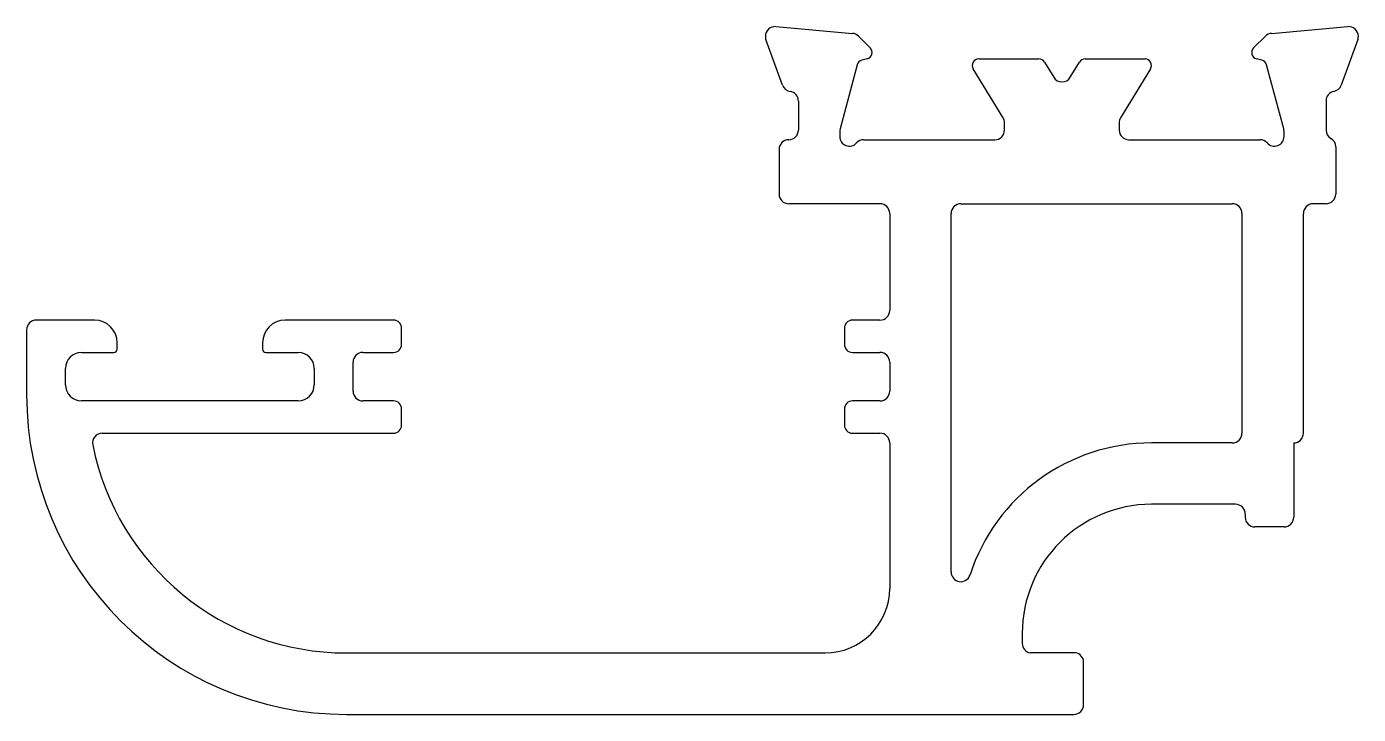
# Model space of a CAD drawing. Extents: x 899.3 to 940.5, y 269.4 to 290.6.
import ezdxf

# ---------------------------------------------------------------- set-up
doc = ezdxf.new("R2010")
doc.units = 0
doc.layers.get('0').update_dxf_attribs({"linetype": 'CONTINUOUS'})

msp = doc.modelspace()

# ---------------------------------------------------------------- linework, layer by layer
for p, q in [((922.484, 290.636), (924.849, 290.429)), ((937.813, 290.429), (940.178, 290.636)), ((922.689, 288.823), (922.175, 290.236)), ((925.035, 290.342), (925.399, 289.978)), ((937.263, 289.978), (937.627, 290.342)), ((940.487, 290.236), (939.973, 288.823)), ((925.31, 289.644), (925.141, 289.598)), ((937.522, 289.598), (937.352, 289.644)), ((924.999, 289.457), (924.468, 287.475)), ((929.514, 287.814), (928.587, 289.333)), ((928.758, 289.637), (930.62, 289.637)), ((930.791, 289.541), (931.079, 289.07)), ((931.591, 289.07), (931.879, 289.541)), ((932.049, 289.637), (933.904, 289.637)), ((934.075, 289.333), (933.148, 287.814)), ((938.194, 287.475), (937.663, 289.457)), ((923.181, 288.333), (923.181, 287.437)), ((939.504, 288.337), (939.504, 287.437)), ((929.558, 287.437), (929.558, 287.658)), ((933.104, 287.658), (933.104, 287.437)), ((924.458, 287.397), (924.458, 287.237)), ((938.204, 287.237), (938.204, 287.397)), ((922.581, 286.837), (922.581, 285.456)), ((925.205, 287.137), (929.258, 287.137)), ((933.404, 287.137), (937.457, 287.137)), ((939.804, 286.917), (939.804, 285.456)), ((925.704, 285.156), (922.881, 285.156)), ((928.204, 285.156), (936.604, 285.156)), ((939.504, 285.156), (939.104, 285.156)), ((926.004, 284.856), (926.004, 281.856)), ((927.904, 273.762), (927.904, 284.856)), ((936.904, 284.856), (936.904, 278.056)), ((938.804, 278.056), (938.804, 284.856)), ((901.404, 281.556), (899.604, 281.556)), ((910.654, 281.556), (907.304, 281.556)), ((925.704, 281.556), (924.854, 281.556)), ((899.304, 281.256), (899.304, 279.256)), ((910.904, 280.806), (910.904, 281.306)), ((924.604, 281.306), (924.604, 280.806)), ((902.104, 280.656), (902.104, 280.856)), ((906.604, 280.856), (906.604, 280.656)), ((901.004, 280.556), (902.004, 280.556)), ((906.704, 280.556), (907.704, 280.556)), ((909.404, 279.356), (909.404, 280.256)), ((909.704, 280.556), (910.654, 280.556)), ((924.854, 280.556), (925.704, 280.556)), ((926.004, 280.256), (926.004, 279.356)), ((900.504, 279.556), (900.504, 280.056)), ((908.204, 280.056), (908.204, 279.556)), ((907.704, 279.056), (901.004, 279.056)), ((910.654, 279.056), (909.704, 279.056)), ((925.704, 279.056), (924.854, 279.056)), ((910.904, 278.306), (910.904, 278.806)), ((924.604, 278.806), (924.604, 278.306)), ((901.644, 278.056), (910.654, 278.056)), ((924.854, 278.056), (925.704, 278.056)), ((926.004, 277.756), (926.004, 273.256)), ((936.604, 277.756), (934.104, 277.756)), ((938.504, 277.756), (938.504, 275.456)), ((936.704, 275.856), (934.104, 275.856)), ((937.004, 275.556), (937.004, 275.456)), ((938.204, 275.156), (937.304, 275.156)), ((930.104, 271.856), (930.104, 271.556)), ((909.196, 271.256), (924.004, 271.256)), ((931.754, 271.26), (930.354, 271.26)), ((932.004, 269.656), (932.004, 270.965)), ((909.204, 269.356), (931.704, 269.356))]:
    msp.add_line(p, q)
for centre, radius, start, end in [((922.458, 290.337), 0.3, 85, 180), ((940.204, 290.337), 0.3, 0, 95), ((922.439, 290.334), 0.281, 179.336, 200.2803), ((924.823, 290.13), 0.3, 45, 85), ((937.839, 290.13), 0.3, 95, 135), ((940.223, 290.334), 0.281, 339.7197, 0.664), ((925.258, 289.837), 0.2, 285, 45), ((937.404, 289.837), 0.2, 135, 255), ((925.192, 289.405), 0.2, 105, 165), ((928.758, 289.437), 0.2, 90, 211.3955), ((930.62, 289.437), 0.2, 31.4, 90), ((932.049, 289.437), 0.2, 90, 148.6), ((933.904, 289.437), 0.2, 328.6045, 90), ((937.47, 289.405), 0.2, 15, 75), ((922.971, 288.926), 0.3, 200, 261.3587), ((931.335, 289.226), 0.3, 211.4, 328.6), ((939.691, 288.926), 0.3, 280.9043, 340), ((922.881, 288.333), 0.3, 0, 81.3587), ((939.804, 288.337), 0.3, 100.9043, 180), ((929.258, 287.658), 0.3, 0, 31.3955), ((933.404, 287.658), 0.3, 148.6045, 180), ((922.881, 287.437), 0.3, 270, 0), ((924.758, 287.397), 0.3, 165, 180), ((924.758, 287.237), 0.3, 180, 318.1897), ((929.258, 287.436), 0.299, 269.9014, 0.0986), ((933.404, 287.437), 0.3, 180, 270), ((937.904, 287.237), 0.3, 221.8103, 0), ((937.904, 287.397), 0.3, 0, 15), ((939.804, 287.437), 0.3, 180, 240), ((939.504, 286.917), 0.3, 0, 60), ((922.881, 286.837), 0.3, 90, 180), ((925.205, 286.837), 0.3, 90, 138.1897), ((937.457, 286.837), 0.3, 41.8103, 90), ((922.881, 285.456), 0.3, 180, 270), ((925.704, 284.856), 0.3, 0, 90), ((928.204, 284.856), 0.3, 90, 180), ((936.604, 284.856), 0.3, 0, 90), ((939.104, 284.856), 0.3, 90, 180), ((939.504, 285.456), 0.3, 270, 0), ((925.704, 281.856), 0.3, 270, 0), ((899.604, 281.256), 0.3, 90, 180), ((901.404, 280.856), 0.7, 360, 90), ((907.304, 280.856), 0.7, 90, 180), ((910.654, 281.306), 0.25, 0, 90), ((924.854, 281.306), 0.25, 90, 180), ((902.004, 280.656), 0.1, 270, 0), ((906.704, 280.656), 0.1, 180, 270), ((910.654, 280.806), 0.25, 270, 0), ((924.854, 280.806), 0.25, 180, 270), ((901.004, 280.056), 0.5, 90, 180), ((907.704, 280.056), 0.5, 0, 90), ((909.704, 280.256), 0.3, 90, 180), ((925.704, 280.256), 0.3, 0, 90), ((901.004, 279.556), 0.5, 180, 270), ((907.704, 279.556), 0.5, 270, 360), ((909.704, 279.356), 0.3, 180, 270), ((925.704, 279.356), 0.3, 270, 0), ((909.204, 279.256), 9.9, 180, 270), ((910.654, 278.806), 0.25, 0, 90), ((924.854, 278.806), 0.25, 90, 180), ((910.654, 278.306), 0.25, 270, 0), ((924.854, 278.306), 0.25, 180, 270), ((901.644, 277.756), 0.3, 90, 191.2333), ((909.196, 279.256), 8, 191.2333, 270), ((925.704, 277.756), 0.3, 0, 90), ((934.104, 271.856), 5.9, 90, 162.1034), ((936.604, 278.056), 0.3, 270, 0), ((938.504, 278.056), 0.3, 270, 360), ((934.104, 271.856), 4, 90, 180), ((936.704, 275.556), 0.3, 0, 90), ((937.304, 275.456), 0.3, 180, 270), ((938.204, 275.456), 0.3, 270, 0), ((928.204, 273.762), 0.3, 180, 342.1034), ((924.004, 273.256), 2, 270, 360), ((930.404, 271.556), 0.3, 180, 260.4059), ((931.704, 270.965), 0.3, 0, 80.4059), ((931.704, 269.656), 0.3, 270, 0)]:
    msp.add_arc(centre, radius, start, end)

doc.saveas('drawing.dxf')
